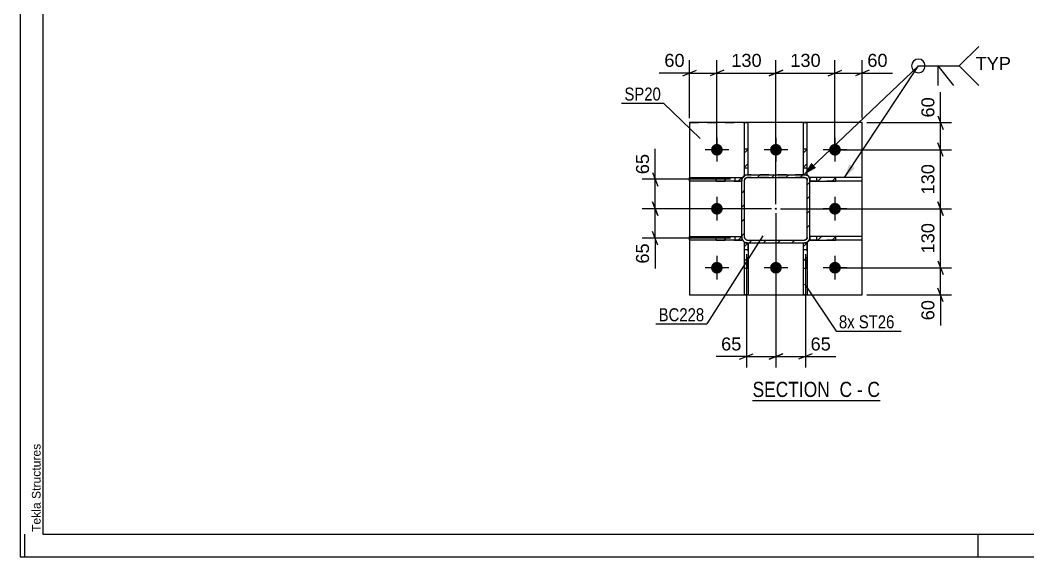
# Model space of a CAD drawing. Header units: millimetres. Extents: x -136 to 705, y -401 to 193.
# Drawn here: x -135.8 to 86.1, y -400.8 to -282.5 of the extents above; entities that cross this region are included whole.
import ezdxf

# ---------------------------------------------------------------- set-up
doc = ezdxf.new("R2010")
doc.units = ezdxf.units.MM
doc.linetypes.add('DXK_LINE_DOT2', pattern=[3.9198, 1.9599, -1.9599])
doc.linetypes.add('DXK_LINE_DOT3', pattern=[5.9187, 2.979, -0.9799, 0.9799, -0.9799])
doc.styles.add('Arial', font='ARIAL.TTF', dxfattribs={"height": 0.2})
doc.styles.add('Arial Narrow', font='ARIALN.TTF', dxfattribs={"height": 0.2})

# ---------------------------------------------------------------- blocks, each defined once
blk = doc.blocks.new('Unknown-318464307-1115')
at = {"color": 5, "linetype": 'Continuous'}
for p, q in [((-135.8, 193.21), (-135.8, -400.79)), ((-130.8, 188.21), (-130.8, -395.79)), ((-134.8, -400.79), (-134.8, -395.79)), ((-130.8, -395.79), (700.2, -395.79)), ((75.2, -400.79), (75.2, -395.79)), ((-135.8, -400.79), (705.2, -400.79))]:
    blk.add_line(p, q, dxfattribs=at)
at = {"color": 174, "linetype": 'Continuous', "style": 'Arial'}
blk.add_text('Tekla Structures', height=1.9102, rotation=90, dxfattribs=at).set_placement((-131.3, -395.29))
blk = doc.blocks.new('Unknown-318464307-16 - 1655')
at = {"color": 6, "linetype": 'Continuous'}
blk.add_line((25.48, -366.3), (53.55, -366.3), dxfattribs=at)
at = {"color": 0, "linetype": 'Continuous'}
blk.add_wipeout([(43.59, -365.55), (43.59, -362.05), (25.48, -362.05), (25.48, -365.55)], dxfattribs=at)
at = {"color": 7, "linetype": 'Continuous', "style": 'Arial Narrow'}
blk.add_text('SECTION ', height=3.34, dxfattribs=at).set_placement((25.48, -365.55))
at = {"color": 0, "linetype": 'Continuous'}
blk.add_wipeout([(47.41, -365.55), (47.41, -362.05), (44.64, -362.05), (44.64, -365.55)], dxfattribs=at)
at = {"color": 7, "linetype": 'Continuous', "style": 'Arial Narrow'}
blk.add_text('C', height=3.34, dxfattribs=at).set_placement((44.64, -365.55))
at = {"color": 0, "linetype": 'Continuous'}
blk.add_wipeout([(49.73, -365.55), (49.73, -362.05), (48.46, -362.05), (48.46, -365.55)], dxfattribs=at)
at = {"color": 7, "linetype": 'Continuous', "style": 'Arial Narrow'}
blk.add_text('-', height=3.34, dxfattribs=at).set_placement((48.46, -365.55))
at = {"color": 0, "linetype": 'Continuous'}
blk.add_wipeout([(53.55, -365.55), (53.55, -362.05), (50.78, -362.05), (50.78, -365.55)], dxfattribs=at)
at = {"color": 7, "linetype": 'Continuous', "style": 'Arial Narrow'}
blk.add_text('C', height=3.34, dxfattribs=at).set_placement((50.78, -365.55))
blk = doc.blocks.new('Bolt-318464307-1805 - 1655')
at = {"linetype": 'Continuous'}
for points in [[(18.93, -311.07, -1), (16.33, -311.07, -1)], [(31.93, -311.07, -1), (29.33, -311.07, -1)], [(44.93, -311.07, -1), (42.33, -311.07, -1)], [(18.93, -324.07, -1), (16.33, -324.07, -1)], [(44.93, -324.07, -1), (42.33, -324.07, -1)], [(18.93, -337.07, -1), (16.33, -337.07, -1)], [(31.93, -337.07, -1), (29.33, -337.07, -1)], [(44.93, -337.07, -1), (42.33, -337.07, -1)]]:
    blk.add_hatch(color=1, dxfattribs=at).paths.add_polyline_path(points)
at = {"color": 1, "linetype": 'Continuous'}
for p, q in [((17.63, -308.47), (17.63, -313.67)), ((30.63, -308.47), (30.63, -313.67)), ((43.63, -308.47), (43.63, -313.67)), ((20.23, -311.07), (15.03, -311.07)), ((33.23, -311.07), (28.03, -311.07)), ((46.23, -311.07), (41.03, -311.07)), ((17.63, -321.47), (17.63, -326.67)), ((43.63, -321.47), (43.63, -326.67)), ((20.23, -324.07), (15.03, -324.07)), ((46.23, -324.07), (41.03, -324.07)), ((17.63, -334.47), (17.63, -339.67)), ((30.63, -334.47), (30.63, -339.67)), ((43.63, -334.47), (43.63, -339.67)), ((20.23, -337.07), (15.03, -337.07)), ((33.23, -337.07), (28.03, -337.07)), ((46.23, -337.07), (41.03, -337.07))]:
    blk.add_line(p, q, dxfattribs=at)
blk = doc.blocks.new('Part-318464307-1790 - 1655')
at = {"linetype": 'Continuous'}
h = blk.add_hatch(dxfattribs=at)
h.set_pattern_fill('', scale=0.7, style=0, pattern_type=0)
h.set_pattern_definition([(45, (23.1335, -317.173), (-1.57154, 1.57154), [])])
h.paths.add_polyline_path([(23.13, -317.97), (23.13, -317.17), (17.48, -317.17), (17.48, -317.97)])
at = {"color": 2, "linetype": 'Continuous'}
for p, q in [((11.63, -317.17), (17.48, -317.17)), ((11.63, -317.97), (11.63, -317.17)), ((17.48, -317.17), (23.13, -317.17)), ((17.48, -317.97), (17.48, -317.17)), ((23.13, -317.17), (23.13, -317.97)), ((17.48, -317.97), (11.63, -317.97)), ((23.13, -317.97), (17.48, -317.97))]:
    blk.add_line(p, q, dxfattribs=at)
at = {"color": 7, "linetype": 'DXK_LINE_DOT2'}
for p, q in [((17.48, -317.17), (23.13, -317.17)), ((21.63, -317.97), (21.63, -317.17)), ((23.13, -317.17), (23.13, -317.97)), ((17.48, -317.97), (23.13, -317.97))]:
    blk.add_line(p, q, dxfattribs=at)
blk = doc.blocks.new('Part-318464307-1785 - 1655')
at = {"linetype": 'Continuous'}
h = blk.add_hatch(dxfattribs=at)
h.set_pattern_fill('', scale=0.7, style=0, pattern_type=0)
h.set_pattern_definition([(45, (23.1335, -330.173), (-1.57154, 1.57154), [])])
h.paths.add_polyline_path([(23.13, -330.97), (23.13, -330.17), (17.48, -330.17), (17.48, -330.97)])
at = {"color": 2, "linetype": 'Continuous'}
for p, q in [((11.63, -330.17), (17.48, -330.17)), ((11.63, -330.97), (11.63, -330.17)), ((17.48, -330.17), (23.13, -330.17)), ((17.48, -330.97), (17.48, -330.17)), ((23.13, -330.17), (23.13, -330.97)), ((17.48, -330.97), (11.63, -330.97)), ((23.13, -330.97), (17.48, -330.97))]:
    blk.add_line(p, q, dxfattribs=at)
at = {"color": 7, "linetype": 'DXK_LINE_DOT2'}
for p, q in [((17.48, -330.17), (23.13, -330.17)), ((21.63, -330.97), (21.63, -330.17)), ((23.13, -330.17), (23.13, -330.97)), ((17.48, -330.97), (23.13, -330.97))]:
    blk.add_line(p, q, dxfattribs=at)
blk = doc.blocks.new('Part-318464307-1741 - 1655')
at = {"linetype": 'Continuous'}
h = blk.add_hatch(dxfattribs=at)
h.set_pattern_fill('', scale=0.7, style=0, pattern_type=0)
h.set_pattern_definition([(45, (37.3923, -331.4817), (-1.57154, 1.57154), [])])
h.paths.add_polyline_path([(36.93, -331.57), (37.39, -331.48), (37.78, -331.22), (38.04, -330.83), (38.13, -330.37), (38.13, -317.77), (38.04, -317.31), (37.78, -316.92), (37.39, -316.66), (36.93, -316.57), (24.33, -316.57), (23.87, -316.66), (23.48, -316.92), (23.22, -317.31), (23.13, -317.77), (23.13, -330.37), (23.22, -330.83), (23.48, -331.22), (23.87, -331.48), (24.33, -331.57)])
h.paths.add_polyline_path([(24.33, -330.97), (24.1, -330.93), (23.91, -330.8), (23.78, -330.6), (23.73, -330.37), (23.73, -317.77), (23.78, -317.54), (23.91, -317.35), (24.1, -317.22), (24.33, -317.17), (36.93, -317.17), (37.16, -317.22), (37.36, -317.35), (37.49, -317.54), (37.53, -317.77), (37.53, -330.37), (37.49, -330.6), (37.36, -330.8), (37.16, -330.93), (36.93, -330.97)])
blk.add_hatch(color=246, dxfattribs=at).paths.add_polyline_path([(30.63, -324.17, -1), (30.63, -323.97, -1)])
at = {"color": 7, "linetype": 'DXK_LINE_DOT2'}
for p, q in [((23.13, -317.77), (23.22, -317.31)), ((23.87, -316.66), (24.33, -316.57)), ((24.1, -317.22), (23.91, -317.35)), ((24.33, -317.17), (24.1, -317.22)), ((36.93, -316.57), (24.33, -316.57)), ((36.93, -317.17), (24.33, -317.17)), ((36.93, -316.57), (37.39, -316.66)), ((37.16, -317.22), (36.93, -317.17)), ((37.36, -317.35), (37.16, -317.22)), ((38.04, -317.31), (38.13, -317.77)), ((23.13, -330.37), (23.13, -317.77)), ((23.78, -317.54), (23.73, -317.77)), ((23.73, -330.37), (23.73, -317.77)), ((23.91, -317.35), (23.78, -317.54)), ((37.49, -317.54), (37.36, -317.35)), ((37.53, -317.77), (37.49, -317.54)), ((37.53, -330.37), (37.53, -317.77)), ((38.13, -330.37), (38.13, -317.77)), ((23.22, -330.83), (23.13, -330.37)), ((23.73, -330.37), (23.78, -330.6)), ((23.78, -330.6), (23.91, -330.8)), ((37.36, -330.8), (37.49, -330.6)), ((37.49, -330.6), (37.53, -330.37)), ((38.13, -330.37), (38.04, -330.83)), ((24.33, -331.57), (23.87, -331.48)), ((23.91, -330.8), (24.1, -330.93)), ((24.1, -330.93), (24.33, -330.97)), ((24.33, -330.97), (36.93, -330.97)), ((24.33, -331.57), (36.93, -331.57)), ((36.93, -330.97), (37.16, -330.93)), ((37.39, -331.48), (36.93, -331.57)), ((37.16, -330.93), (37.36, -330.8))]:
    blk.add_line(p, q, dxfattribs=at)
at = {"color": 2, "linetype": 'Continuous'}
for p, q in [((23.22, -317.31), (23.13, -317.77)), ((24.33, -316.57), (23.87, -316.66)), ((23.91, -317.35), (24.1, -317.22)), ((24.1, -317.22), (24.33, -317.17)), ((24.33, -316.57), (36.93, -316.57)), ((24.33, -317.17), (36.93, -317.17)), ((37.39, -316.66), (36.93, -316.57)), ((36.93, -317.17), (37.16, -317.22)), ((37.16, -317.22), (37.36, -317.35)), ((38.13, -317.77), (38.04, -317.31)), ((23.13, -330.37), (23.13, -317.77)), ((23.73, -317.77), (23.78, -317.54)), ((23.73, -330.37), (23.73, -317.77)), ((23.78, -317.54), (23.91, -317.35)), ((37.36, -317.35), (37.49, -317.54)), ((37.49, -317.54), (37.53, -317.77)), ((37.53, -330.37), (37.53, -317.77)), ((38.13, -330.37), (38.13, -317.77)), ((23.13, -330.37), (23.22, -330.83)), ((23.78, -330.6), (23.73, -330.37)), ((23.91, -330.8), (23.78, -330.6)), ((37.49, -330.6), (37.36, -330.8)), ((37.53, -330.37), (37.49, -330.6)), ((38.04, -330.83), (38.13, -330.37)), ((23.87, -331.48), (24.33, -331.57)), ((24.1, -330.93), (23.91, -330.8)), ((24.33, -330.97), (24.1, -330.93)), ((24.33, -330.97), (36.93, -330.97)), ((24.33, -331.57), (36.93, -331.57)), ((37.16, -330.93), (36.93, -330.97)), ((36.93, -331.57), (37.39, -331.48)), ((37.36, -330.8), (37.16, -330.93))]:
    blk.add_line(p, q, dxfattribs=at)
at = {"color": 7, "linetype": 'DXK_LINE_DOT3'}
blk.add_line((30.63, -324.07), (30.63, -324.07), dxfattribs=at)
at = {"color": 246, "linetype": 'DXK_LINE_DOT2'}
blk.add_line((30.63, -324.07), (30.63, -324.07), dxfattribs=at)
at = {"color": 246, "linetype": 'Continuous'}
blk.add_circle((30.63, -324.07), 0.1, dxfattribs=at)
at = {"color": 7, "linetype": 'DXK_LINE_DOT2'}
for centre, start, end in [((24.33, -317.77), 112.5, 157.5), ((36.93, -317.77), 22.5, 67.5), ((24.33, -330.37), 202.5, 247.5), ((36.93, -330.37), 292.5, 337.5)]:
    blk.add_arc(centre, 1.2, start, end, dxfattribs=at)
at = {"color": 2, "linetype": 'Continuous'}
for centre, start, end in [((24.33, -317.77), 112.5, 157.5), ((36.93, -317.77), 22.5, 67.5), ((24.33, -330.37), 202.5, 247.5), ((36.93, -330.37), 292.5, 337.5)]:
    blk.add_arc(centre, 1.2, start, end, dxfattribs=at)
blk = doc.blocks.new('Part-318464307-1795 - 1655')
at = {"linetype": 'Continuous'}
h = blk.add_hatch(dxfattribs=at)
h.set_pattern_fill('', scale=0.7, style=0, pattern_type=0)
h.set_pattern_definition([(45, (43.7868, -330.173), (-1.57154, 1.57154), [])])
h.paths.add_polyline_path([(43.79, -330.97), (43.79, -330.17), (38.13, -330.17), (38.13, -330.97)])
at = {"color": 7, "linetype": 'DXK_LINE_DOT2'}
for p, q in [((43.79, -330.17), (38.13, -330.17)), ((38.13, -330.17), (38.13, -330.97)), ((39.63, -330.97), (39.63, -330.17)), ((43.79, -330.97), (38.13, -330.97))]:
    blk.add_line(p, q, dxfattribs=at)
at = {"color": 2, "linetype": 'Continuous'}
for p, q in [((43.79, -330.17), (38.13, -330.17)), ((38.13, -330.17), (38.13, -330.97)), ((49.63, -330.17), (43.79, -330.17)), ((43.79, -330.97), (43.79, -330.17)), ((49.63, -330.97), (49.63, -330.17)), ((38.13, -330.97), (43.79, -330.97)), ((49.63, -330.97), (43.79, -330.97))]:
    blk.add_line(p, q, dxfattribs=at)
blk = doc.blocks.new('Part-318464307-1800 - 1655')
at = {"linetype": 'Continuous'}
h = blk.add_hatch(dxfattribs=at)
h.set_pattern_fill('', scale=0.7, style=0, pattern_type=0)
h.set_pattern_definition([(45, (43.7868, -317.173), (-1.57154, 1.57154), [])])
h.paths.add_polyline_path([(43.79, -317.97), (43.79, -317.17), (38.13, -317.17), (38.13, -317.97)])
at = {"color": 7, "linetype": 'DXK_LINE_DOT2'}
for p, q in [((43.79, -317.17), (38.13, -317.17)), ((38.13, -317.17), (38.13, -317.97)), ((39.63, -317.97), (39.63, -317.17)), ((43.79, -317.97), (38.13, -317.97))]:
    blk.add_line(p, q, dxfattribs=at)
at = {"color": 2, "linetype": 'Continuous'}
for p, q in [((43.79, -317.17), (38.13, -317.17)), ((38.13, -317.17), (38.13, -317.97)), ((49.63, -317.17), (43.79, -317.17)), ((43.79, -317.97), (43.79, -317.17)), ((49.63, -317.97), (49.63, -317.17)), ((38.13, -317.97), (43.79, -317.97)), ((49.63, -317.97), (43.79, -317.97))]:
    blk.add_line(p, q, dxfattribs=at)
blk = doc.blocks.new('Part-318464307-1818 - 1655')
at = {"color": 2, "linetype": 'Continuous'}
for p, q in [((11.63, -305.07), (11.63, -343.07)), ((49.63, -305.07), (11.63, -305.07)), ((49.63, -343.07), (49.63, -305.07)), ((11.63, -343.07), (49.63, -343.07))]:
    blk.add_line(p, q, dxfattribs=at)
at = {"color": 7, "linetype": 'DXK_LINE_DOT2'}
for p, q in [((11.63, -305.07), (24.53, -305.07)), ((11.63, -343.07), (24.53, -343.07))]:
    blk.add_line(p, q, dxfattribs=at)
blk = doc.blocks.new('Part-318464307-1871 - 1655')
at = {"linetype": 'Continuous'}
h = blk.add_hatch(dxfattribs=at)
h.set_pattern_fill('', scale=0.7, style=0, pattern_type=0)
h.set_pattern_definition([(45, (24.5337, -310.9199), (-1.57154, 1.57154), [])])
h.paths.add_polyline_path([(24.53, -316.57), (24.53, -310.92), (23.73, -310.92), (23.73, -316.57)])
at = {"color": 2, "linetype": 'Continuous'}
for p, q in [((23.73, -305.07), (24.53, -305.07)), ((23.73, -310.92), (23.73, -305.07)), ((24.53, -310.92), (24.53, -305.07)), ((23.73, -316.57), (23.73, -310.92)), ((24.53, -310.92), (23.73, -310.92)), ((24.53, -316.57), (24.53, -310.92)), ((23.73, -316.57), (24.53, -316.57))]:
    blk.add_line(p, q, dxfattribs=at)
at = {"color": 7, "linetype": 'DXK_LINE_DOT2'}
for p, q in [((23.73, -316.57), (23.73, -310.92)), ((24.53, -316.57), (24.53, -310.92)), ((23.73, -315.07), (24.53, -315.07)), ((23.73, -316.57), (24.53, -316.57))]:
    blk.add_line(p, q, dxfattribs=at)
blk = doc.blocks.new('Part-318464307-1876 - 1655')
at = {"linetype": 'Continuous'}
h = blk.add_hatch(dxfattribs=at)
h.set_pattern_fill('', scale=0.7, style=0, pattern_type=0)
h.set_pattern_definition([(45, (37.5332, -310.9199), (-1.57154, 1.57154), [])])
h.paths.add_polyline_path([(37.53, -316.57), (37.53, -310.92), (36.73, -310.92), (36.73, -316.57)])
at = {"color": 2, "linetype": 'Continuous'}
for p, q in [((36.73, -305.07), (37.53, -305.07)), ((36.73, -310.92), (36.73, -305.07)), ((37.53, -310.92), (37.53, -305.07)), ((36.73, -316.57), (36.73, -310.92)), ((37.53, -310.92), (36.73, -310.92)), ((37.53, -316.57), (37.53, -310.92)), ((36.73, -316.57), (37.53, -316.57))]:
    blk.add_line(p, q, dxfattribs=at)
at = {"color": 7, "linetype": 'DXK_LINE_DOT2'}
for p, q in [((36.73, -316.57), (36.73, -310.92)), ((37.53, -316.57), (37.53, -310.92)), ((36.73, -315.07), (37.53, -315.07)), ((36.73, -316.57), (37.53, -316.57))]:
    blk.add_line(p, q, dxfattribs=at)
blk = doc.blocks.new('Part-318464307-1881 - 1655')
at = {"linetype": 'Continuous'}
h = blk.add_hatch(dxfattribs=at)
h.set_pattern_fill('', scale=0.7, style=0, pattern_type=0)
h.set_pattern_definition([(45, (24.5337, -331.573), (-1.57154, 1.57154), [])])
h.paths.add_polyline_path([(24.53, -337.23), (24.53, -331.57), (23.73, -331.57), (23.73, -337.23)])
at = {"color": 7, "linetype": 'DXK_LINE_DOT2'}
for p, q in [((23.73, -337.23), (23.73, -331.57)), ((23.73, -331.57), (24.53, -331.57)), ((24.53, -337.23), (24.53, -331.57)), ((23.73, -333.07), (24.53, -333.07))]:
    blk.add_line(p, q, dxfattribs=at)
at = {"color": 2, "linetype": 'Continuous'}
for p, q in [((23.73, -337.23), (23.73, -331.57)), ((23.73, -331.57), (24.53, -331.57)), ((24.53, -331.57), (24.53, -337.23)), ((23.73, -343.07), (23.73, -337.23)), ((24.53, -337.23), (23.73, -337.23)), ((24.53, -337.23), (24.53, -343.07)), ((24.53, -343.07), (23.73, -343.07))]:
    blk.add_line(p, q, dxfattribs=at)
blk = doc.blocks.new('Part-318464307-1886 - 1655')
at = {"linetype": 'Continuous'}
h = blk.add_hatch(dxfattribs=at)
h.set_pattern_fill('', scale=0.7, style=0, pattern_type=0)
h.set_pattern_definition([(45, (37.5332, -331.573), (-1.57154, 1.57154), [])])
h.paths.add_polyline_path([(37.53, -337.23), (37.53, -331.57), (36.73, -331.57), (36.73, -337.23)])
at = {"color": 7, "linetype": 'DXK_LINE_DOT2'}
for p, q in [((36.73, -337.23), (36.73, -331.57)), ((36.73, -331.57), (37.53, -331.57)), ((37.53, -337.23), (37.53, -331.57)), ((36.73, -333.07), (37.53, -333.07))]:
    blk.add_line(p, q, dxfattribs=at)
at = {"color": 2, "linetype": 'Continuous'}
for p, q in [((36.73, -337.23), (36.73, -331.57)), ((36.73, -331.57), (37.53, -331.57)), ((37.53, -331.57), (37.53, -337.23)), ((36.73, -343.07), (36.73, -337.23)), ((37.53, -337.23), (36.73, -337.23)), ((37.53, -337.23), (37.53, -343.07)), ((37.53, -343.07), (36.73, -343.07))]:
    blk.add_line(p, q, dxfattribs=at)
blk = doc.blocks.new('StraightDimension-318464307-2058 - 1655')
at = {"color": 7, "linetype": 'Continuous'}
for p, q in [((30.63, -325.07), (30.63, -359.05)), ((24.13, -334.07), (24.13, -359.05)), ((22.63, -357.25), (25.63, -356.05)), ((24.13, -356.65), (30.63, -356.65)), ((32.13, -356.05), (29.13, -357.25))]:
    blk.add_line(p, q, dxfattribs=at)
at = {"color": 0}
blk.add_wipeout([(23.61, -355.9), (23.61, -351.7), (17.96, -351.7), (17.96, -355.9)], dxfattribs=at)
at = {"color": 7, "linetype": 'Continuous'}
blk.add_line((24.13, -356.65), (17.44, -356.65), dxfattribs=at)
blk.add_line((24.13, -356.65), (17.44, -356.65), dxfattribs=at)
at = {"color": 3, "style": 'Arial'}
blk.add_text('65', height=2.865, dxfattribs=at).set_placement((18.56, -355.3))
blk = doc.blocks.new('StraightDimension-318464307-1984 - 1655')
at = {"color": 7, "linetype": 'Continuous'}
for p, q in [((67.47, -325.57), (66.27, -322.57)), ((31.63, -324.07), (69.27, -324.07)), ((66.87, -337.07), (66.87, -324.07)), ((44.63, -337.07), (69.27, -337.07)), ((66.27, -335.57), (67.47, -338.57))]:
    blk.add_line(p, q, dxfattribs=at)
at = {"color": 0}
blk.add_wipeout([(66.12, -326.64), (61.92, -326.64), (61.92, -334.51), (66.12, -334.51)], dxfattribs=at)
at = {"color": 3, "style": 'Arial'}
blk.add_text('130', height=2.865, rotation=90.0002, dxfattribs=at).set_placement((65.52, -333.91))
blk = doc.blocks.new('StraightDimension-318464307-2043 - 1655')
at = {"color": 7, "linetype": 'Continuous'}
for p, q in [((30.63, -325.07), (30.63, -359.05)), ((37.13, -334.07), (37.13, -359.05)), ((29.13, -357.25), (32.13, -356.05)), ((30.63, -356.65), (37.13, -356.65)), ((38.63, -356.05), (35.63, -357.25))]:
    blk.add_line(p, q, dxfattribs=at)
at = {"color": 0}
blk.add_wipeout([(43.31, -355.9), (43.31, -351.7), (37.66, -351.7), (37.66, -355.9)], dxfattribs=at)
at = {"color": 7, "linetype": 'Continuous'}
blk.add_line((37.13, -356.65), (43.83, -356.65), dxfattribs=at)
blk.add_line((37.13, -356.65), (43.83, -356.65), dxfattribs=at)
at = {"color": 3, "style": 'Arial'}
blk.add_text('65', height=2.865, dxfattribs=at).set_placement((38.26, -355.3))
blk = doc.blocks.new('StraightDimension-318464307-1912 - 1655')
at = {"color": 7, "linetype": 'Continuous'}
for p, q in [((17.63, -310.07), (17.63, -291.3)), ((30.63, -323.07), (30.63, -291.3)), ((19.13, -293.55), (16.13, -294.75)), ((17.63, -294.15), (30.63, -294.15)), ((29.13, -294.75), (32.13, -293.55))]:
    blk.add_line(p, q, dxfattribs=at)
at = {"color": 0}
blk.add_wipeout([(28.07, -293.4), (28.07, -289.2), (20.2, -289.2), (20.2, -293.4)], dxfattribs=at)
at = {"color": 3, "style": 'Arial'}
blk.add_text('130', height=2.865, dxfattribs=at).set_placement((20.8, -292.8))
blk = doc.blocks.new('StraightDimension-318464307-2029 - 1655')
at = {"color": 7, "linetype": 'Continuous'}
for p, q in [((3.43, -322.57), (4.63, -325.57)), ((29.63, -324.07), (1.18, -324.07)), ((4.03, -330.57), (4.03, -324.07)), ((20.63, -330.57), (1.18, -330.57)), ((4.63, -332.07), (3.43, -329.07))]:
    blk.add_line(p, q, dxfattribs=at)
at = {"color": 0}
blk.add_wipeout([(3.28, -331.1), (-0.92, -331.1), (-0.92, -336.75), (3.28, -336.75)], dxfattribs=at)
at = {"color": 7, "linetype": 'Continuous'}
blk.add_line((4.03, -330.57), (4.03, -337.27), dxfattribs=at)
blk.add_line((4.03, -330.57), (4.03, -337.27), dxfattribs=at)
at = {"color": 3, "style": 'Arial'}
blk.add_text('65', height=2.865, rotation=90.0002, dxfattribs=at).set_placement((2.68, -336.15))
blk = doc.blocks.new('StraightDimension-318464307-1901 - 1655')
at = {"color": 7, "linetype": 'Continuous'}
for p, q in [((11.63, -304.07), (11.63, -291.3)), ((17.63, -310.07), (17.63, -291.3)), ((10.13, -294.75), (13.13, -293.55)), ((11.63, -294.15), (17.63, -294.15)), ((19.13, -293.55), (16.13, -294.75))]:
    blk.add_line(p, q, dxfattribs=at)
at = {"color": 0}
blk.add_wipeout([(11.11, -293.4), (11.11, -289.2), (5.46, -289.2), (5.46, -293.4)], dxfattribs=at)
at = {"color": 7, "linetype": 'Continuous'}
blk.add_line((11.63, -294.15), (4.94, -294.15), dxfattribs=at)
blk.add_line((11.63, -294.15), (4.94, -294.15), dxfattribs=at)
at = {"color": 3, "style": 'Arial'}
blk.add_text('60', height=2.865, dxfattribs=at).set_placement((6.06, -292.8))
blk = doc.blocks.new('StraightDimension-318464307-1929 - 1655')
at = {"color": 7, "linetype": 'Continuous'}
for p, q in [((43.63, -310.07), (43.63, -291.3)), ((49.63, -304.07), (49.63, -291.3)), ((42.13, -294.75), (45.13, -293.55)), ((43.63, -294.15), (49.63, -294.15)), ((51.13, -293.55), (48.13, -294.75))]:
    blk.add_line(p, q, dxfattribs=at)
at = {"color": 0}
blk.add_wipeout([(55.81, -293.4), (55.81, -289.2), (50.16, -289.2), (50.16, -293.4)], dxfattribs=at)
at = {"color": 7, "linetype": 'Continuous'}
blk.add_line((49.63, -294.15), (56.33, -294.15), dxfattribs=at)
blk.add_line((49.63, -294.15), (56.33, -294.15), dxfattribs=at)
at = {"color": 3, "style": 'Arial'}
blk.add_text('60', height=2.865, dxfattribs=at).set_placement((50.76, -292.8))
blk = doc.blocks.new('StraightDimension-318464307-1939 - 1655')
at = {"color": 7, "linetype": 'Continuous'}
for p, q in [((30.63, -323.07), (30.63, -291.3)), ((43.63, -310.07), (43.63, -291.3)), ((32.13, -293.55), (29.13, -294.75)), ((30.63, -294.15), (43.63, -294.15)), ((42.13, -294.75), (45.13, -293.55))]:
    blk.add_line(p, q, dxfattribs=at)
at = {"color": 0}
blk.add_wipeout([(41.07, -293.4), (41.07, -289.2), (33.2, -289.2), (33.2, -293.4)], dxfattribs=at)
at = {"color": 3, "style": 'Arial'}
blk.add_text('130', height=2.865, dxfattribs=at).set_placement((33.8, -292.8))
blk = doc.blocks.new('StraightDimension-318464307-1957 - 1655')
at = {"color": 7, "linetype": 'Continuous'}
for p, q in [((66.27, -303.57), (67.47, -306.57)), ((50.63, -305.07), (69.27, -305.07)), ((66.87, -311.07), (66.87, -305.07)), ((67.47, -312.57), (66.27, -309.57)), ((44.63, -311.07), (69.27, -311.07))]:
    blk.add_line(p, q, dxfattribs=at)
at = {"color": 0}
blk.add_wipeout([(66.12, -298.9), (61.92, -298.9), (61.92, -304.55), (66.12, -304.55)], dxfattribs=at)
at = {"color": 7, "linetype": 'Continuous'}
blk.add_line((66.87, -305.07), (66.87, -298.38), dxfattribs=at)
blk.add_line((66.87, -305.07), (66.87, -298.38), dxfattribs=at)
at = {"color": 3, "style": 'Arial'}
blk.add_text('60', height=2.865, rotation=90.0002, dxfattribs=at).set_placement((65.52, -303.95))
blk = doc.blocks.new('StraightDimension-318464307-1967 - 1655')
at = {"color": 7, "linetype": 'Continuous'}
for p, q in [((67.47, -312.57), (66.27, -309.57)), ((44.63, -311.07), (69.27, -311.07)), ((66.87, -324.07), (66.87, -311.07)), ((66.27, -322.57), (67.47, -325.57)), ((31.63, -324.07), (69.27, -324.07))]:
    blk.add_line(p, q, dxfattribs=at)
at = {"color": 0}
blk.add_wipeout([(66.12, -313.64), (61.92, -313.64), (61.92, -321.51), (66.12, -321.51)], dxfattribs=at)
at = {"color": 3, "style": 'Arial'}
blk.add_text('130', height=2.865, rotation=90.0002, dxfattribs=at).set_placement((65.52, -320.91))
blk = doc.blocks.new('StraightDimension-318464307-2001 - 1655')
at = {"color": 7, "linetype": 'Continuous'}
for p, q in [((44.63, -337.07), (69.27, -337.07)), ((66.27, -335.57), (67.47, -338.57)), ((66.87, -343.07), (66.87, -337.07)), ((67.47, -344.57), (66.27, -341.57)), ((50.63, -343.07), (69.27, -343.07))]:
    blk.add_line(p, q, dxfattribs=at)
at = {"color": 0}
blk.add_wipeout([(66.12, -343.6), (61.92, -343.6), (61.92, -349.25), (66.12, -349.25)], dxfattribs=at)
at = {"color": 7, "linetype": 'Continuous'}
blk.add_line((66.87, -343.07), (66.87, -349.77), dxfattribs=at)
blk.add_line((66.87, -343.07), (66.87, -349.77), dxfattribs=at)
at = {"color": 3, "style": 'Arial'}
blk.add_text('60', height=2.865, rotation=90.0002, dxfattribs=at).set_placement((65.52, -348.65))
blk = doc.blocks.new('StraightDimension-318464307-2012 - 1655')
at = {"color": 7, "linetype": 'Continuous'}
for p, q in [((3.43, -316.07), (4.63, -319.07)), ((20.63, -317.57), (1.18, -317.57)), ((4.03, -324.07), (4.03, -317.57)), ((4.63, -325.57), (3.43, -322.57)), ((29.63, -324.07), (1.18, -324.07))]:
    blk.add_line(p, q, dxfattribs=at)
at = {"color": 0}
blk.add_wipeout([(3.28, -311.4), (-0.92, -311.4), (-0.92, -317.05), (3.28, -317.05)], dxfattribs=at)
at = {"color": 7, "linetype": 'Continuous'}
blk.add_line((4.03, -317.57), (4.03, -310.88), dxfattribs=at)
blk.add_line((4.03, -317.57), (4.03, -310.88), dxfattribs=at)
at = {"color": 3, "style": 'Arial'}
blk.add_text('65', height=2.865, rotation=90.0002, dxfattribs=at).set_placement((2.68, -316.45))
blk = doc.blocks.new('Mark-318464307-1737 - 1655')
at = {"color": 0}
blk.add_wipeout([(14.84, -348.86), (14.84, -345.86), (4.8, -345.86), (4.8, -348.86)], dxfattribs=at)
blk.add_wipeout([(14.84, -348.86), (14.84, -345.86), (4.8, -345.86), (4.8, -348.86)], dxfattribs=at)
at = {"color": 30, "linetype": 'Continuous'}
for p in [(27.78, -330), (4.2, -349.46)]:
    blk.add_line(p, (15.44, -349.46), dxfattribs=at)
at = {"color": 3, "style": 'Arial Narrow'}
blk.add_text('BC228', height=2.863, dxfattribs=at).set_placement((4.8, -348.86))
blk = doc.blocks.new('WeldMark-318464307-2071 - 1655')
at = {"linetype": 'Continuous'}
for points in [[(39.46, -315.05), (36.77, -316.57), (38.43, -313.96)], [(48.04, -315.08), (45.76, -317.17), (46.78, -314.26)]]:
    blk.add_hatch(color=30, dxfattribs=at).paths.add_polyline_path(points)
at = {"color": 30, "linetype": 'Continuous'}
for p, q in [((36.77, -316.57), (62, -292.59)), ((45.76, -317.17), (62, -292.59)), ((62, -292.59), (71, -292.59))]:
    blk.add_line(p, q, dxfattribs=at)
at = {"color": 3, "linetype": 'Continuous'}
for q in [(69.72, -296.87), (66.29, -296.87)]:
    blk.add_line((66.29, -292.59), q, dxfattribs=at)
for start, end in [(90, 270), (270, 90)]:
    blk.add_arc((62, -292.59), 1.5, start, end, dxfattribs=at)
at = {"color": 0, "linetype": 'Continuous'}
blk.add_wipeout([(82.38, -293.49), (82.38, -290.49), (74.6, -290.49), (74.6, -293.49)], dxfattribs=at)
blk.add_wipeout([(82.38, -293.49), (82.38, -290.49), (74.6, -290.49), (74.6, -293.49)], dxfattribs=at)
at = {"color": 3, "linetype": 'Continuous'}
for q in [(75.29, -288.3), (75.29, -296.87)]:
    blk.add_line((71, -292.59), q, dxfattribs=at)
at = {"color": 3, "linetype": 'Continuous', "style": 'Arial'}
blk.add_text('TYP', height=2.865, dxfattribs=at).set_placement((74.6, -293.49))
blk = doc.blocks.new('Mark-318464307-1814 - 1655')
at = {"color": 0}
blk.add_wipeout([(5.3, -300.22), (5.3, -297.22), (-2.74, -297.22), (-2.74, -300.22)], dxfattribs=at)
blk.add_wipeout([(5.3, -300.22), (5.3, -297.22), (-2.74, -297.22), (-2.74, -300.22)], dxfattribs=at)
at = {"color": 30, "linetype": 'Continuous'}
for p in [(-3.34, -300.82), (13.93, -308.57)]:
    blk.add_line(p, (5.9, -300.82), dxfattribs=at)
at = {"color": 3, "style": 'Arial Narrow'}
blk.add_text('SP20', height=2.863, dxfattribs=at).set_placement((-2.74, -300.22))
blk = doc.blocks.new('MarkSet-318464307-2126 - 1655')
at = {"color": 0}
blk.add_wipeout([(47.97, -350.42), (47.97, -347.42), (44.5, -347.42), (44.5, -350.42)], dxfattribs=at)
blk.add_wipeout([(47.97, -350.42), (47.97, -347.42), (44.5, -347.42), (44.5, -350.42)], dxfattribs=at)
at = {"color": 30, "linetype": 'Continuous'}
blk.add_line((36.93, -340.61), (43.9, -351.02), dxfattribs=at)
at = {"color": 0}
blk.add_wipeout([(56.72, -350.42), (56.72, -347.42), (48.87, -347.42), (48.87, -350.42)], dxfattribs=at)
blk.add_wipeout([(56.72, -350.42), (56.72, -347.42), (48.87, -347.42), (48.87, -350.42)], dxfattribs=at)
at = {"color": 30, "linetype": 'Continuous'}
blk.add_line((43.9, -351.02), (58.22, -351.02), dxfattribs=at)
at = {"color": 3, "style": 'Arial Narrow'}
for s, p in [('8x', (44.5, -350.42)), ('ST26', (48.87, -350.42))]:
    blk.add_text(s, height=2.863, dxfattribs=at).set_placement(p)

msp = doc.modelspace()

# ---------------------------------------------------------------- block references
for name in ['Unknown-318464307-1115', 'Part-318464307-1818 - 1655', 'Part-318464307-1871 - 1655', 'Part-318464307-1876 - 1655', 'Bolt-318464307-1805 - 1655', 'Part-318464307-1790 - 1655', 'Part-318464307-1741 - 1655', 'Part-318464307-1800 - 1655', 'Part-318464307-1785 - 1655', 'Part-318464307-1795 - 1655', 'Part-318464307-1881 - 1655', 'Part-318464307-1886 - 1655']:
    msp.add_blockref(name, (0, 0))

# ---------------------------------------------------------------- next in the draw order: block references
for name in ['StraightDimension-318464307-1929 - 1655', 'StraightDimension-318464307-2058 - 1655', 'Unknown-318464307-16 - 1655']:
    msp.add_blockref(name, (0, 0))

# ---------------------------------------------------------------- next in the draw order: block references
msp.add_blockref('StraightDimension-318464307-1984 - 1655', (0, 0))

# ---------------------------------------------------------------- next in the draw order: block references
for name in ['StraightDimension-318464307-1912 - 1655', 'StraightDimension-318464307-2043 - 1655']:
    msp.add_blockref(name, (0, 0))

# ---------------------------------------------------------------- next in the draw order: block references
for name in ['StraightDimension-318464307-1901 - 1655', 'StraightDimension-318464307-2029 - 1655', 'StraightDimension-318464307-2001 - 1655']:
    msp.add_blockref(name, (0, 0))

# ---------------------------------------------------------------- next in the draw order: block references
for name in ['StraightDimension-318464307-1939 - 1655', 'Mark-318464307-1814 - 1655', 'Mark-318464307-1737 - 1655', 'MarkSet-318464307-2126 - 1655']:
    msp.add_blockref(name, (0, 0))

# ---------------------------------------------------------------- next in the draw order: block references
for name in ['StraightDimension-318464307-1957 - 1655', 'StraightDimension-318464307-2012 - 1655']:
    msp.add_blockref(name, (0, 0))

# ---------------------------------------------------------------- next in the draw order: block references
msp.add_blockref('StraightDimension-318464307-1967 - 1655', (0, 0))

# ---------------------------------------------------------------- next in the draw order: block references
msp.add_blockref('WeldMark-318464307-2071 - 1655', (0, 0))

doc.saveas('drawing.dxf')
